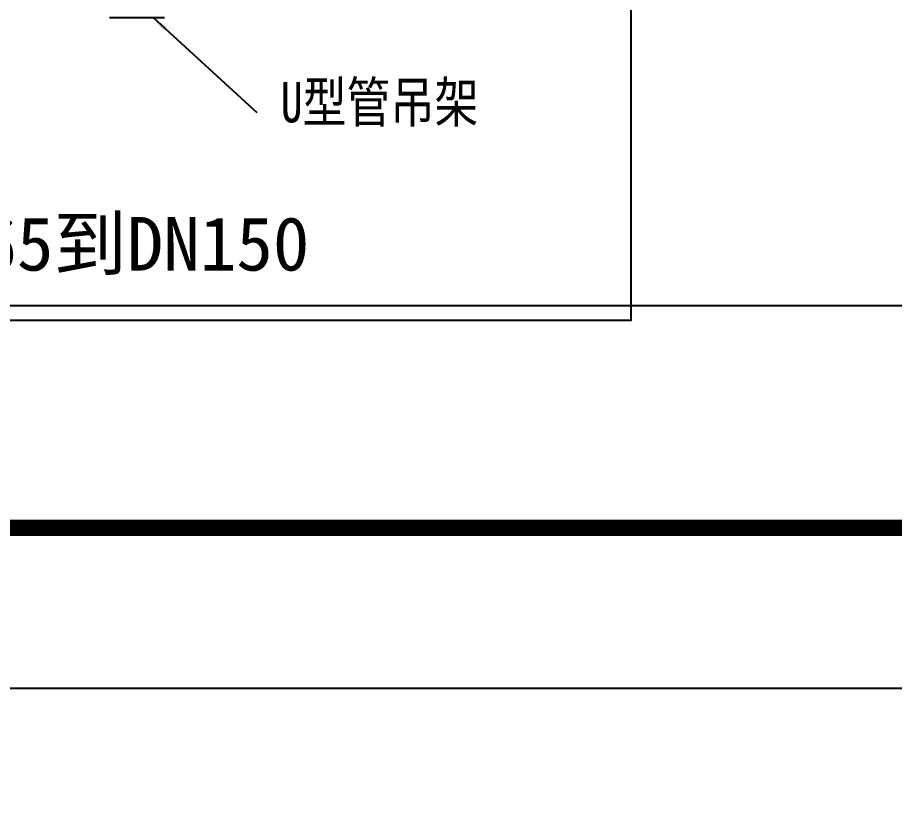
# Model space of a CAD drawing. Extents: x 1169373 to 1354985, y 649019 to 904199.
# Drawn here: x 1278184 to 1283646, y 782659 to 787596 of the extents above; entities that cross this region are included whole.
import ezdxf

# ---------------------------------------------------------------- set-up
doc = ezdxf.new("R2010")
doc.units = 0
doc.header["$LTSCALE"] = 1000
doc.header["$MEASUREMENT"] = 0
for name, color, linetype in [('bz', 2, 'Continuous'), ('DIM_SYMB', 3, 'Continuous'), ('PUB_TITLE', 4, 'Continuous')]:
    doc.layers.add(name, color=color, linetype=linetype)
doc.styles.add('HZ', font='txt', dxfattribs={"width": 0.7, "height": 5, "bigfont": 'STF:宋体'})
doc.styles.get("Standard").update_dxf_attribs({"font": 'gbenor.shx', "bigfont": 'gbcbig.shx'})
doc.dimstyles.get("Standard").update_dxf_attribs({"dimscale": 100, "dimtxt": 3.5, "dimasz": 1, "dimexe": 2.5, "dimexo": 3, "dimgap": 1.5, "dimtad": 1, "dimdec": 0, "dimzin": 0, "dimdsep": 46, "dimtxsty": 'Standard', "dimblk": 'ARCHTICK', "dimcen": 0.09, "dimadec": 0, "dimazin": 0, "dimtfac": 1, "dimtdec": 0, "dimtix": 1, "dimtmove": 2, "dimatfit": 3, "dimfxl": 1, "dimtolj": 1, "dimtzin": 0, "dimarcsym": 0})

# ---------------------------------------------------------------- blocks, each defined once
blk = doc.blocks.new('gfhhrryyfd')
at = {"linetype": 'Continuous'}
blk.add_line((3692863.5, -1762034.4), (3693206.5, -1762034.4), dxfattribs=at)
at = {"layer": 'DIM_SYMB'}
blk.add_lwpolyline([(3686283.4, -1755771), (3696111.8, -1755771), (3696111.8, -1763921.8), (3686283.4, -1763921.8)], close=True, dxfattribs=at)
at = {"insert": (3693930.4, -1762436), "char_height": 250.906, "attachment_point": 1}
blk.add_mtext('{\\fSimSun|b0|i0|c134|p2;\\W0.8;\\C7;U型管吊架}', dxfattribs=at)
at = {"layer": 'bz', "insert": (3690236.1, -1763275.7), "char_height": 334.541, "attachment_point": 1, "style": 'HZ'}
blk.add_mtext('{\\fSimHei|b0|i0|c134|p2;\\W1;\\C7;管径从DN65到DN150}', dxfattribs=at)
blk.add_leader([(3693135.8, -1762034.4), (3693781.4, -1762626.2)], dimstyle='Standard', override={"dimgap": 20, "dimtad": 0})

msp = doc.modelspace()

# ---------------------------------------------------------------- linework, layer by layer
at = {"color": 0}
msp.add_line((1238604.7, 785803.7), (1288253.5, 785803.7), dxfattribs=at)
at = {"color": 3}
msp.add_lwpolyline([(1236104.7, 783418.7), (1236104.7, 825418.7), (1295504.7, 825418.7), (1295504.7, 783418.7)], close=True, dxfattribs=at)
at = {"const_width": 100}
msp.add_lwpolyline([(1238604.7, 784418.7), (1294504.7, 784418.7), (1294504.7, 824418.7), (1238604.7, 824418.7)], close=True, dxfattribs=at)
at = {"layer": 'PUB_TITLE'}
msp.add_lwpolyline([(1236104.7, 716218.7), (1354984.7, 716218.7), (1354984.7, 783418.7), (1236104.7, 783418.7)], close=True, dxfattribs=at)

# ---------------------------------------------------------------- block references
at = {"lineweight": -3, "xscale": 0.9999959487468004, "yscale": 0.999995949678123, "zscale": 0.9999959495959999}
msp.add_blockref('gfhhrryyfd', (-2414092.3, 2549623.7), dxfattribs=at)

doc.saveas('drawing.dxf')
